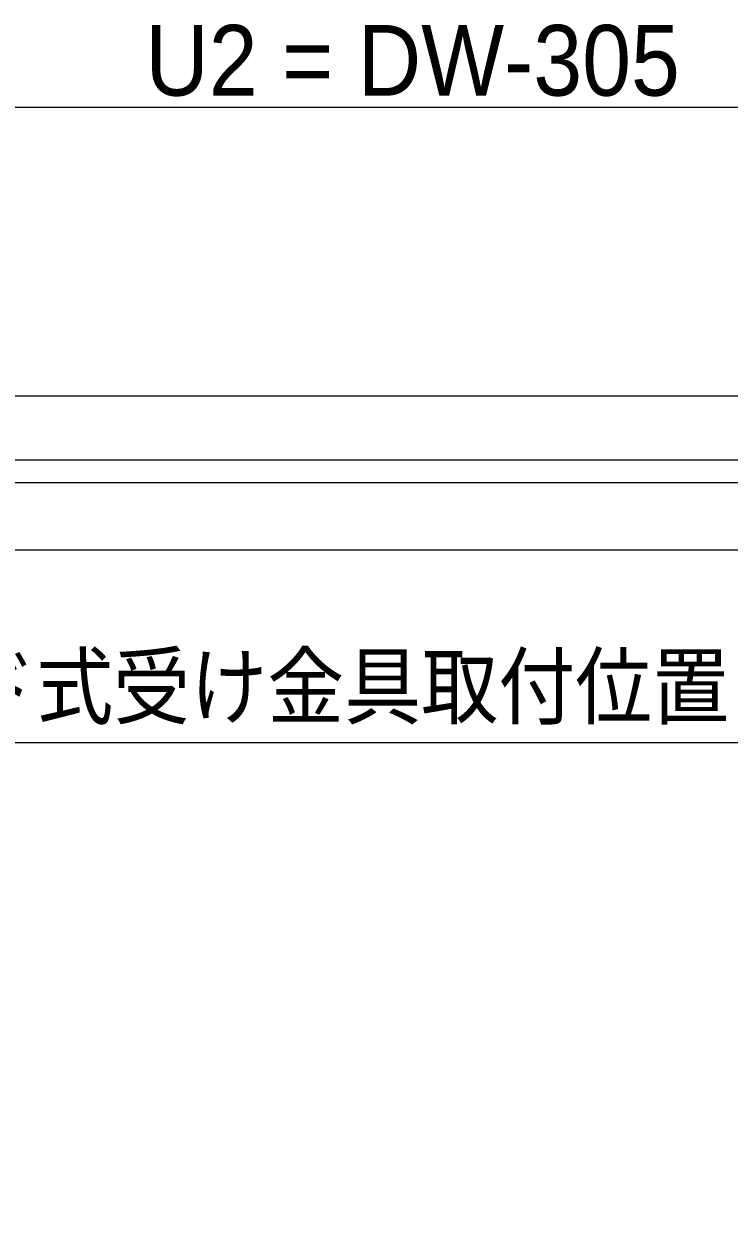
# Model space of a CAD drawing. Units: millimetres, scale not verified. Extents: x -6062 to 6062, y -3045 to 3045.
# Drawn here: x -1869 to -1503, y -78 to 543 of the extents above; entities that cross this region are included whole.
import ezdxf
from ezdxf.enums import TextEntityAlignment as Align

# ---------------------------------------------------------------- set-up
doc = ezdxf.new("R2010")
doc.units = ezdxf.units.MM
doc.header["$LTSCALE"] = 20
for name, color, linetype, lineweight in [('0-0_2寸法-3', 7, 'Continuous', 9), ('0-1_3一般', 7, 'Continuous', 9), ('0-2_2寸法-1', 7, 'Continuous', 9)]:
    doc.layers.add(name, color=color, linetype=linetype, lineweight=lineweight)
doc.styles.add('ＭＳ ゴシック', font='')
doc.styles.add('ＭＳ Ｐゴシック', font='')
doc.styles.get('ＭＳ ゴシック').set_extended_font_data('MS Gothic')
doc.styles.get('ＭＳ Ｐゴシック').set_extended_font_data('MS PGothic')

# ---------------------------------------------------------------- blocks, each defined once
blk = doc.blocks.new('グループ-110')
at = {"layer": '0-1_3一般'}
blk.add_line((13056.5, 7000), (-61863.5, 7000), dxfattribs=at)
blk = doc.blocks.new('グループ-111')
at = {"layer": '0-1_3一般'}
blk.add_line((11040, 5400), (-12320, 5400), dxfattribs=at)
blk.add_lwpolyline([(-59990, 6340), (11350, 6340), (11350, 7000), (-59990, 7000)], close=True, dxfattribs=at)
blk.add_lwpolyline([(11360, -39740), (11360, 6100), (-12640, 6100)], dxfattribs=at)
blk = doc.blocks.new('グループ-112')
at = {"layer": '0-1_3一般'}
for name in ['グループ-110', 'グループ-111']:
    blk.add_blockref(name, (0, 0), dxfattribs=at)

msp = doc.modelspace()

# ---------------------------------------------------------------- linework, layer by layer
at = {"layer": '0-0_2寸法-3'}
msp.add_lwpolyline([(-1426.09, 170), (-2028.02, 170), (-2124.5, 337.1)], dxfattribs=at)
at = {"layer": '0-2_2寸法-1'}
msp.add_line((-2101.79, 500), (-1232.21, 500), dxfattribs=at)

# ---------------------------------------------------------------- block references
at = {"layer": '0-1_3一般', "xscale": 0.05, "yscale": 0.05}
msp.add_blockref('グループ-112', (-1787.5, 0), dxfattribs=at)

# ---------------------------------------------------------------- texts
at = {"layer": '0-0_2寸法-3', "style": 'ＭＳ ゴシック', "width": 0.9}
msp.add_text('スライド式受け金具取付位置', height=32.55, dxfattribs=at).set_placement((-2022.62, 173.34), align=Align.BOTTOM_LEFT)
at = {"layer": '0-2_2寸法-1', "style": 'ＭＳ Ｐゴシック', "width": 0.95}
msp.add_text('U2 = DW-305', height=36.69, dxfattribs=at).set_placement((-1806.18, 495.04), align=Align.BOTTOM_LEFT)

doc.saveas('drawing.dxf')
